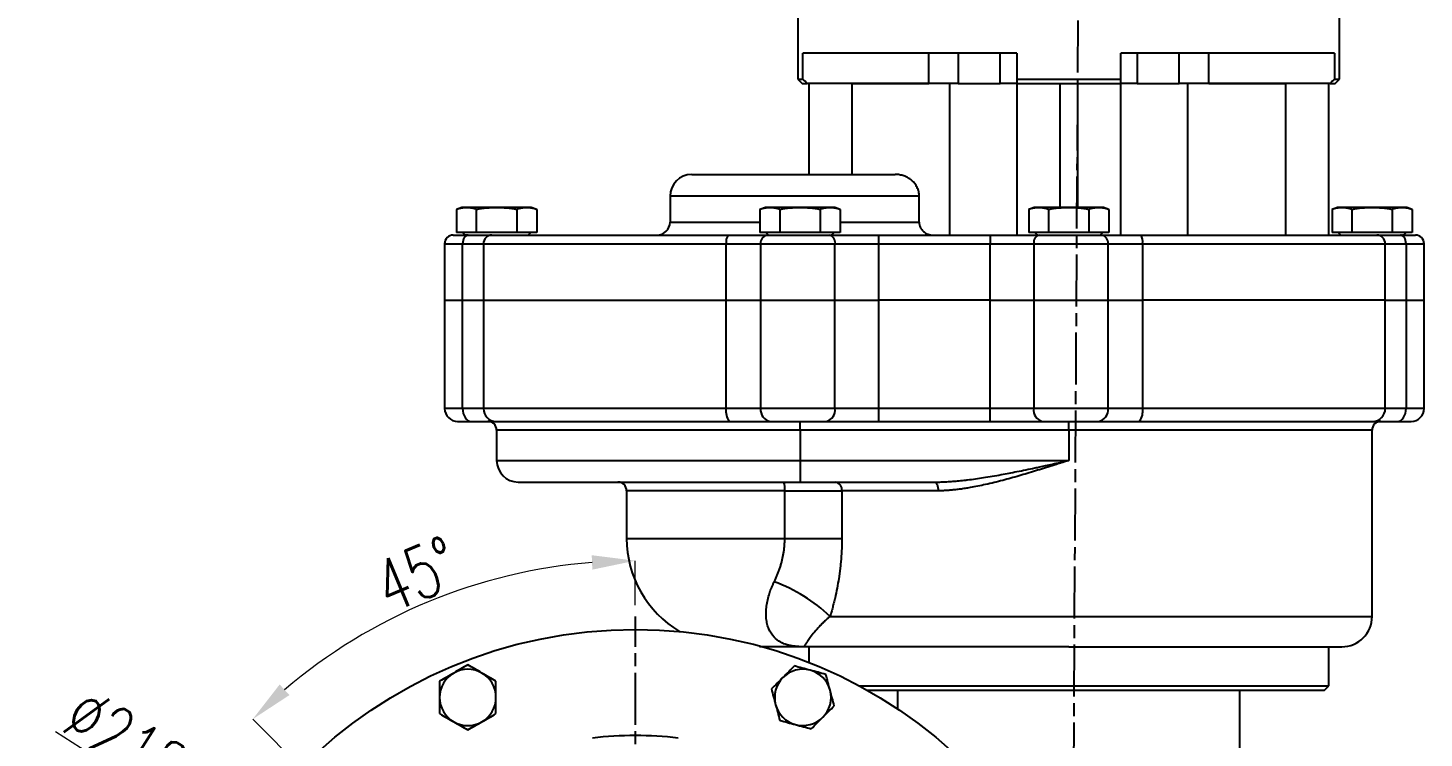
# Model space of a CAD drawing. Header units: millimetres. Extents: x 2448 to 4397, y 790 to 2168.
# Drawn here: x 3510.6 to 3832.8, y 1625.7 to 1789.6 of the extents above; entities that cross this region are included whole.
import ezdxf

# ---------------------------------------------------------------- set-up
doc = ezdxf.new("R2010")
doc.units = ezdxf.units.MM
doc.linetypes.add('AM_ISO08W050', pattern=[18, 12, -1.5, 3, -1.5])
doc.layers.add('AM_5', color=3, linetype='Continuous', lineweight=25)
doc.layers.add('AM_7', color=4, linetype='AM_ISO08W050', lineweight=25)
doc.styles.add('SLDTEXTSTYLE1', font='txt.shx', dxfattribs={"width": 0.7, "bigfont": 'gbcbig.shx'})
doc.dimstyles.new('SLDDIMSTYLE12$2', dxfattribs={"dimtxt": 12, "dimasz": 10, "dimexe": 0, "dimexo": 0.0625, "dimgap": 0.875, "dimtad": 1, "dimdec": 1, "dimlfac": 1.8, "dimrnd": 1e-09, "dimzin": 12, "dimdsep": 46, "dimtxsty": 'SLDTEXTSTYLE1', "dimcen": 0.09, "dimdle": 8.16, "dimclrd": 3, "dimclre": 3, "dimadec": 0, "dimazin": 3, "dimtfac": 1, "dimtdec": 1, "dimtofl": 0, "dimtmove": 0, "dimatfit": 3, "dimfxl": 0, "dimfrac": 2, "dimtolj": 1, "dimlwd": 5, "dimlwe": 5, "dimarcsym": 0})
doc.dimstyles.new('SLDDIMSTYLE12$3', dxfattribs={"dimtxt": 12, "dimasz": 10, "dimexe": 0, "dimexo": 0.0625, "dimgap": 0.875, "dimtad": 1, "dimdec": 1, "dimlfac": 1.8, "dimrnd": 1e-09, "dimzin": 12, "dimdsep": 46, "dimtxsty": 'SLDTEXTSTYLE1', "dimcen": 0.09, "dimdle": 8.16, "dimclrd": 3, "dimclre": 3, "dimadec": 0, "dimazin": 3, "dimtfac": 1, "dimtdec": 1, "dimtofl": 0, "dimtmove": 0, "dimatfit": 3, "dimfxl": 0, "dimfrac": 2, "dimtolj": 1, "dimlwd": 5, "dimlwe": 5, "dimarcsym": 0})

# ---------------------------------------------------------------- blocks, each defined once
blk = doc.blocks.new('*D62')
at = {"layer": 'AM_5', "color": 3, "linetype": 'Continuous', "lineweight": 5, "transparency": 16777216}
blk.add_line((3517.02, 1627.25), (3550.51, 1605.85), dxfattribs=at)
at = {"layer": 'AM_5', "color": 3, "lineweight": 5, "transparency": 16777216}
for p, q in [((3650.7, 1541.78), (3650.88, 1541.78)), ((3650.79, 1541.69), (3650.79, 1541.87))]:
    blk.add_line(p, q, dxfattribs=at)
at = {"layer": 'AM_5', "color": 3, "transparency": 16777216}
blk.add_solid([(3551.41, 1607.26), (3549.62, 1604.45), (3558.94, 1600.47)], dxfattribs=at)
at = {"layer": 'Defpoints', "color": 0, "transparency": 16777216}
for p in [(3558.94, 1600.47), (3742.64, 1483.09)]:
    blk.add_point(p, dxfattribs=at)
at = {"layer": 'AM_5', "color": 0, "transparency": 16777216, "insert": (3533.25, 1625.04), "char_height": 12, "attachment_point": 5, "rotation": 327.4226, "style": 'SLDTEXTSTYLE1'}
blk.add_mtext('\\A1;∅218', dxfattribs=at)
blk = doc.blocks.new('*D51')
at = {"layer": 'AM_5', "color": 3, "linetype": 'Continuous', "lineweight": 5, "transparency": 16777216}
blk.add_line((3650.79, 1656.41), (3650.79, 1666.64), dxfattribs=at)
at = {"layer": 'AM_5', "color": 3, "lineweight": 5, "transparency": 16777216}
blk.add_line((3592.41, 1600.16), (3562.5, 1630.07), dxfattribs=at)
at = {"layer": 'AM_5', "color": 3, "linetype": 'Continuous', "lineweight": 5, "transparency": 16777216}
blk.add_arc((3650.79, 1541.78), 124.86, 94.59, 130.41, dxfattribs=at)
at = {"layer": 'AM_5', "color": 3, "transparency": 16777216}
for points in [[(3640.73, 1667.9), (3640.87, 1664.57), (3650.79, 1666.64)], [(3570.98, 1635.62), (3568.72, 1638.07), (3562.5, 1630.07)]]:
    blk.add_solid(points, dxfattribs=at)
at = {"layer": 'Defpoints', "color": 0, "transparency": 16777216}
for p in [(3618.48, 1662.38), (3650.79, 1656.35), (3592.46, 1600.11), (3650.79, 1541.78), (3650.79, 1426.29)]:
    blk.add_point(p, dxfattribs=at)
at = {"layer": 'AM_5', "color": 0, "transparency": 16777216, "insert": (3600.38, 1663.48), "char_height": 12, "attachment_point": 5, "rotation": 22.5, "style": 'SLDTEXTSTYLE1'}
blk.add_mtext('\\A1;45°', dxfattribs=at)

msp = doc.modelspace()

# ---------------------------------------------------------------- linework, layer by layer
at = {"color": 7, "linetype": 'Continuous', "lineweight": 25}
for p, q in [((3688.291, 1797.777), (3688.291, 1777.777)), ((3813.291, 1777.777), (3813.291, 1797.777)), ((3738.791, 1783.777), (3689.454, 1783.777)), ((3689.454, 1777.777), (3689.454, 1783.777)), ((3718.48, 1776.777), (3718.48, 1783.777)), ((3725.283, 1783.777), (3725.283, 1776.777)), ((3735.002, 1776.777), (3735.002, 1783.777)), ((3738.791, 1783.777), (3738.791, 1777.777)), ((3812.129, 1783.777), (3762.791, 1783.777)), ((3762.791, 1777.777), (3762.791, 1783.777)), ((3766.581, 1783.777), (3766.581, 1776.777)), ((3776.3, 1776.777), (3776.3, 1783.777)), ((3783.102, 1776.777), (3783.102, 1783.777)), ((3812.129, 1783.777), (3812.129, 1777.777)), ((3688.291, 1777.777), (3689.291, 1776.777)), ((3688.291, 1777.777), (3689.454, 1777.777)), ((3689.291, 1776.777), (3690.473, 1776.777)), ((3718.48, 1776.777), (3690.473, 1776.777)), ((3690.791, 1776.777), (3690.791, 1755.777)), ((3700.791, 1755.777), (3700.791, 1776.777)), ((3700.791, 1776.777), (3718.48, 1776.777)), ((3725.283, 1776.777), (3718.48, 1776.777)), ((3723.296, 1776.777), (3723.296, 1741.777)), ((3725.283, 1776.777), (3735.002, 1776.777)), ((3738.791, 1776.777), (3735.002, 1776.777)), ((3738.791, 1777.777), (3762.791, 1777.777)), ((3738.791, 1776.777), (3762.791, 1776.777)), ((3738.791, 1776.777), (3738.791, 1741.777)), ((3748.791, 1748.177), (3748.791, 1776.777)), ((3752.791, 1776.777), (3752.791, 1748.177)), ((3766.581, 1776.777), (3762.791, 1776.777)), ((3762.791, 1741.777), (3762.791, 1776.777)), ((3766.581, 1776.777), (3776.3, 1776.777)), ((3783.102, 1776.777), (3776.3, 1776.777)), ((3778.287, 1741.777), (3778.287, 1776.777)), ((3811.109, 1776.777), (3783.102, 1776.777)), ((3783.102, 1776.777), (3800.791, 1776.777)), ((3800.791, 1776.777), (3800.791, 1741.777)), ((3810.791, 1741.777), (3810.791, 1776.777)), ((3811.109, 1776.777), (3812.291, 1776.777)), ((3812.129, 1777.777), (3813.291, 1777.777)), ((3812.291, 1776.777), (3813.291, 1777.777)), ((3658.791, 1750.777), (3658.791, 1744.777)), ((3716.287, 1750.777), (3658.791, 1750.777)), ((3716.287, 1744.777), (3716.287, 1750.777)), ((3610.791, 1748.177), (3609.554, 1747.726)), ((3609.554, 1747.726), (3609.554, 1742.377)), ((3611.863, 1748.177), (3610.791, 1748.177)), ((3618.791, 1748.177), (3611.863, 1748.177)), ((3614.173, 1742.377), (3614.173, 1747.726)), ((3625.72, 1748.177), (3618.791, 1748.177)), ((3623.41, 1747.726), (3623.41, 1742.377)), ((3626.791, 1748.177), (3625.72, 1748.177)), ((3628.029, 1747.726), (3626.791, 1748.177)), ((3628.029, 1747.726), (3628.029, 1742.377)), ((3680.791, 1748.177), (3679.554, 1747.726)), ((3679.554, 1747.726), (3679.554, 1742.377)), ((3681.863, 1748.177), (3680.791, 1748.177)), ((3688.791, 1748.177), (3681.863, 1748.177)), ((3684.173, 1742.377), (3684.173, 1747.726)), ((3695.72, 1748.177), (3688.791, 1748.177)), ((3693.41, 1747.726), (3693.41, 1742.377)), ((3696.791, 1748.177), (3695.72, 1748.177)), ((3698.029, 1747.726), (3696.791, 1748.177)), ((3698.029, 1747.726), (3698.029, 1742.377)), ((3742.791, 1748.177), (3741.554, 1747.726)), ((3741.554, 1747.726), (3741.554, 1742.377)), ((3743.863, 1748.177), (3742.791, 1748.177)), ((3750.791, 1748.177), (3743.863, 1748.177)), ((3746.173, 1742.377), (3746.173, 1747.726)), ((3757.72, 1748.177), (3750.791, 1748.177)), ((3755.41, 1747.726), (3755.41, 1742.377)), ((3758.791, 1748.177), (3757.72, 1748.177)), ((3760.029, 1747.726), (3758.791, 1748.177)), ((3760.029, 1747.726), (3760.029, 1742.377)), ((3812.791, 1748.177), (3811.554, 1747.726)), ((3811.554, 1747.726), (3811.554, 1742.377)), ((3813.863, 1748.177), (3812.791, 1748.177)), ((3820.791, 1748.177), (3813.863, 1748.177)), ((3816.173, 1742.377), (3816.173, 1747.726)), ((3827.72, 1748.177), (3820.791, 1748.177)), ((3825.41, 1747.726), (3825.41, 1742.377)), ((3828.791, 1748.177), (3827.72, 1748.177)), ((3830.029, 1747.726), (3828.791, 1748.177)), ((3830.029, 1747.726), (3830.029, 1742.377)), ((3658.791, 1744.777), (3679.554, 1744.777)), ((3698.029, 1744.777), (3716.287, 1744.777)), ((3606.791, 1739.777), (3606.791, 1726.777)), ((3606.791, 1739.777), (3610.947, 1739.777)), ((3614.173, 1742.377), (3609.554, 1742.377)), ((3610.947, 1739.777), (3615.75, 1739.777)), ((3610.947, 1726.777), (3610.947, 1739.777)), ((3610.956, 1742.377), (3611.556, 1741.777)), ((3611.894, 1741.777), (3611.556, 1741.777)), ((3623.41, 1742.377), (3614.173, 1742.377)), ((3615.75, 1739.777), (3671.764, 1739.777)), ((3615.75, 1739.777), (3615.75, 1726.777)), ((3628.029, 1742.377), (3623.41, 1742.377)), ((3626.026, 1741.777), (3626.626, 1742.377)), ((3671.764, 1739.777), (3679.71, 1739.777)), ((3671.764, 1726.777), (3671.764, 1739.777)), ((3684.173, 1742.377), (3679.554, 1742.377)), ((3679.71, 1739.777), (3696.853, 1739.777)), ((3679.71, 1739.777), (3679.71, 1726.777)), ((3680.956, 1742.377), (3681.556, 1741.777)), ((3693.41, 1742.377), (3684.173, 1742.377)), ((3698.029, 1742.377), (3693.41, 1742.377)), ((3696.026, 1741.777), (3695.946, 1741.777)), ((3696.026, 1741.777), (3696.626, 1742.377)), ((3696.853, 1726.777), (3696.853, 1739.777)), ((3696.853, 1739.777), (3706.93, 1739.777)), ((3706.93, 1741.777), (3706.93, 1739.777)), ((3706.93, 1741.777), (3732.653, 1741.777)), ((3706.93, 1739.777), (3706.93, 1726.777)), ((3706.93, 1739.777), (3732.653, 1739.777)), ((3732.653, 1741.777), (3732.653, 1739.777)), ((3732.653, 1739.777), (3742.73, 1739.777)), ((3732.653, 1726.777), (3732.653, 1739.777)), ((3746.173, 1742.377), (3741.554, 1742.377)), ((3742.73, 1739.777), (3759.872, 1739.777)), ((3742.73, 1739.777), (3742.73, 1726.777)), ((3742.956, 1742.377), (3743.556, 1741.777)), ((3743.702, 1741.777), (3743.556, 1741.777)), ((3755.41, 1742.377), (3746.173, 1742.377)), ((3760.029, 1742.377), (3755.41, 1742.377)), ((3758.026, 1741.777), (3758.626, 1742.377)), ((3759.872, 1726.777), (3759.872, 1739.777)), ((3759.872, 1739.777), (3767.818, 1739.777)), ((3767.818, 1739.777), (3767.818, 1726.777)), ((3767.818, 1739.777), (3823.833, 1739.777)), ((3816.173, 1742.377), (3811.554, 1742.377)), ((3812.956, 1742.377), (3813.556, 1741.777)), ((3825.41, 1742.377), (3816.173, 1742.377)), ((3823.833, 1726.777), (3823.833, 1739.777)), ((3823.833, 1739.777), (3828.636, 1739.777)), ((3830.029, 1742.377), (3825.41, 1742.377)), ((3828.026, 1741.777), (3827.786, 1741.777)), ((3828.026, 1741.777), (3828.626, 1742.377)), ((3828.636, 1739.777), (3828.636, 1726.777)), ((3828.636, 1739.777), (3832.791, 1739.777)), ((3832.791, 1726.777), (3832.791, 1739.777)), ((3606.791, 1726.777), (3606.791, 1701.777)), ((3606.791, 1726.777), (3610.947, 1726.777)), ((3610.947, 1701.777), (3610.947, 1726.777)), ((3610.947, 1726.777), (3615.75, 1726.777)), ((3615.75, 1726.777), (3615.75, 1701.777)), ((3615.75, 1726.777), (3671.764, 1726.777)), ((3671.764, 1701.777), (3671.764, 1726.777)), ((3671.764, 1726.777), (3679.71, 1726.777)), ((3679.71, 1726.777), (3679.71, 1701.777)), ((3679.71, 1726.777), (3696.853, 1726.777)), ((3696.853, 1701.777), (3696.853, 1726.777)), ((3696.853, 1726.777), (3706.93, 1726.777)), ((3706.93, 1726.777), (3706.93, 1701.777)), ((3732.653, 1726.777), (3706.93, 1726.777)), ((3732.653, 1701.777), (3732.653, 1726.777)), ((3732.653, 1726.777), (3742.73, 1726.777)), ((3742.73, 1726.777), (3742.73, 1701.777)), ((3742.73, 1726.777), (3759.872, 1726.777)), ((3759.872, 1701.777), (3759.872, 1726.777)), ((3759.872, 1726.777), (3767.818, 1726.777)), ((3767.818, 1726.777), (3767.818, 1701.777)), ((3823.833, 1726.777), (3767.818, 1726.777)), ((3823.833, 1701.777), (3823.833, 1726.777)), ((3823.833, 1726.777), (3828.636, 1726.777)), ((3828.636, 1726.777), (3828.636, 1701.777)), ((3828.636, 1726.777), (3832.791, 1726.777)), ((3832.791, 1701.777), (3832.791, 1726.777)), ((3610.947, 1701.777), (3606.791, 1701.777)), ((3615.75, 1701.777), (3610.947, 1701.777)), ((3671.764, 1701.777), (3615.75, 1701.777)), ((3679.71, 1701.777), (3671.764, 1701.777)), ((3696.853, 1701.777), (3679.71, 1701.777)), ((3706.93, 1701.777), (3696.853, 1701.777)), ((3706.93, 1701.777), (3706.93, 1698.777)), ((3732.653, 1701.777), (3706.93, 1701.777)), ((3732.653, 1698.777), (3732.653, 1701.777)), ((3742.73, 1701.777), (3732.653, 1701.777)), ((3759.872, 1701.777), (3742.73, 1701.777)), ((3767.818, 1701.777), (3759.872, 1701.777)), ((3823.833, 1701.777), (3767.818, 1701.777)), ((3828.636, 1701.777), (3823.833, 1701.777)), ((3832.791, 1701.777), (3828.636, 1701.777)), ((3618.671, 1698.777), (3672.446, 1698.777)), ((3688.791, 1696.777), (3688.791, 1698.777)), ((3706.93, 1698.777), (3732.653, 1698.777)), ((3750.791, 1696.777), (3750.791, 1698.777)), ((3767.137, 1698.777), (3820.911, 1698.777)), ((3618.791, 1696.777), (3618.791, 1689.777)), ((3688.791, 1696.777), (3618.791, 1696.777)), ((3750.791, 1696.777), (3688.791, 1696.777)), ((3688.791, 1696.777), (3688.791, 1689.777)), ((3750.791, 1696.777), (3750.791, 1689.777)), ((3820.791, 1696.777), (3750.791, 1696.777)), ((3820.791, 1653.777), (3820.791, 1696.777)), ((3618.791, 1689.777), (3688.791, 1689.777)), ((3688.791, 1689.777), (3750.791, 1689.777)), ((3688.791, 1689.777), (3688.791, 1684.777)), ((3648.791, 1682.777), (3648.791, 1671.777)), ((3685.264, 1682.777), (3648.791, 1682.777)), ((3685.264, 1682.777), (3698.454, 1682.777)), ((3685.264, 1671.777), (3685.264, 1682.777)), ((3688.791, 1684.777), (3719.824, 1684.777)), ((3698.454, 1682.777), (3698.454, 1671.777)), ((3720.684, 1682.777), (3698.454, 1682.777)), ((3648.791, 1671.777), (3685.264, 1671.777)), ((3685.264, 1671.777), (3698.454, 1671.777)), ((3695.715, 1653.777), (3820.791, 1653.777)), ((3690.791, 1646.777), (3690.791, 1643.172)), ((3810.791, 1637.777), (3810.791, 1646.777)), ((3702.415, 1637.777), (3810.791, 1637.777)), ((3704.233, 1636.777), (3809.791, 1636.777)), ((3711.291, 1636.777), (3711.291, 1632.445)), ((3790.291, 1446.777), (3790.291, 1636.777)), ((3809.791, 1636.777), (3810.791, 1637.777))]:
    msp.add_line(p, q, dxfattribs=at)
at = {"color": 7, "linetype": 'Continuous', "lineweight": 25, "flags": 128}
for points in [[(3612.254, 1741.777), (3611.999, 1741.738), (3611.754, 1741.624), (3611.528, 1741.44), (3611.33, 1741.191), (3611.167, 1740.888), (3611.046, 1740.542), (3610.972, 1740.167), (3610.947, 1739.777)], [(3828.636, 1739.777), (3828.611, 1740.167), (3828.536, 1740.542), (3828.415, 1740.888), (3828.253, 1741.191), (3828.055, 1741.44), (3827.829, 1741.624), (3827.583, 1741.738), (3827.328, 1741.777)], [(3610.947, 1701.777), (3610.985, 1701.191), (3611.096, 1700.629), (3611.277, 1700.11), (3611.521, 1699.655), (3611.819, 1699.282), (3612.158, 1699.005), (3612.525, 1698.834), (3612.908, 1698.777)], [(3826.675, 1698.777), (3827.057, 1698.834), (3827.425, 1699.005), (3827.764, 1699.282), (3828.061, 1699.655), (3828.305, 1700.11), (3828.487, 1700.629), (3828.598, 1701.191), (3828.636, 1701.777)], [(3719.824, 1684.777), (3719.991, 1684.738), (3720.153, 1684.624), (3720.302, 1684.44), (3720.432, 1684.191), (3720.539, 1683.888), (3720.618, 1683.542), (3720.667, 1683.167), (3720.684, 1682.777)]]:
    msp.add_lwpolyline(points, dxfattribs=at)
at = {"color": 7, "linetype": 'Continuous', "lineweight": 25}
msp.add_circle((3650.791, 1541.777), 109, dxfattribs=at)
for centre, radius, start, end in [((3663.791, 1750.777), 5, 90, 180), ((3655.791, 1744.777), 3, 270, 0), ((3608.791, 1739.777), 2, 90, 180), ((3617.724, 1739.802), 1.974, 90.76791, 180.74785), ((3674.307, 1740.251), 2.587, 143.85476, 190.56369), ((3681.506, 1739.99), 1.809, 98.98174, 186.78498), ((3695.101, 1740.051), 1.773, 351.10007, 76.68564), ((3744.482, 1740.051), 1.773, 103.31436, 188.89993), ((3758.077, 1739.99), 1.809, 353.21502, 81.01826), ((3765.275, 1740.251), 2.587, 349.43631, 36.14524), ((3821.859, 1739.802), 1.974, 359.25215, 89.23209), ((3830.791, 1739.777), 2, 0, 90), ((3609.791, 1701.777), 3, 180, 270), ((3618.711, 1701.738), 2.962, 179.25215, 269.23209), ((3675.579, 1701.065), 3.88, 169.43631, 216.14524), ((3682.404, 1701.456), 2.713, 173.21502, 261.01826), ((3694.225, 1701.365), 2.66, 283.31436, 8.89993), ((3745.358, 1701.365), 2.66, 171.10007, 256.68564), ((3757.179, 1701.456), 2.713, 278.98174, 6.78498), ((3764.004, 1701.065), 3.88, 323.85476, 10.56369), ((3820.872, 1701.738), 2.962, 270.76791, 0.74785), ((3829.791, 1701.777), 3, 270, 0), ((3616.791, 1696.777), 2, 0, 90), ((3822.791, 1696.777), 2, 90, 180), ((3623.791, 1689.777), 5, 180, 270), ((3646.791, 1682.777), 2, 0, 90), ((3679.462, 1683.273), 5.824, 355.11352, 14.96419), ((3696.664, 1682.997), 1.804, 352.97857, 80.59017), ((3673.791, 1671.777), 25, 180, 239.22232), ((3670.251, 1627.172), 36.827, 46.25419, 69.99184), ((3813.791, 1653.777), 7, 270, 0), ((3612.14, 1635.088), 6.5, 120, 180), ((3612.14, 1635.088), 6.5, 60, 120), ((3612.14, 1635.088), 6.5, 0, 60), ((3689.442, 1635.088), 6.5, 75, 135), ((3689.442, 1635.088), 6.5, 15, 75), ((3689.442, 1635.088), 6.5, 135, 195), ((3689.442, 1635.088), 6.5, 315, 15), ((3612.14, 1635.088), 6.5, 180, 240), ((3612.14, 1635.088), 6.5, 300, 0), ((3689.442, 1635.088), 6.5, 195, 255), ((3689.442, 1635.088), 6.5, 255, 315), ((3612.14, 1635.088), 6.5, 240, 300), ((3650.791, 1541.777), 84.5, 83.30613, 96.69387)]:
    msp.add_arc(centre, radius, start, end, dxfattribs=at)
for points in [[(3690.473, 1776.777), (3690.134, 1777.11), (3689.794, 1777.443), (3689.454, 1777.777)], [(3738.791, 1777.777), (3738.791, 1777.443), (3738.791, 1777.11), (3738.791, 1776.777)], [(3762.791, 1776.777), (3762.791, 1777.11), (3762.791, 1777.443), (3762.791, 1777.777)], [(3812.129, 1777.777), (3811.789, 1777.443), (3811.449, 1777.11), (3811.109, 1776.777)], [(3609.791, 1698.777), (3609.791, 1698.777), (3610.929, 1698.777), (3612.908, 1698.777)], [(3612.908, 1698.777), (3615.789, 1698.777), (3617.807, 1698.777), (3618.671, 1698.777)], [(3672.446, 1698.777), (3676.153, 1698.777), (3679.492, 1698.777), (3681.981, 1698.777)], [(3681.981, 1698.777), (3683.69, 1698.777), (3686.176, 1698.777), (3688.791, 1698.777)], [(3688.791, 1698.777), (3691.026, 1698.777), (3693.182, 1698.777), (3694.837, 1698.777)], [(3694.837, 1698.777), (3698.149, 1698.777), (3702.46, 1698.777), (3706.93, 1698.777)], [(3732.653, 1698.777), (3737.123, 1698.777), (3741.434, 1698.777), (3744.745, 1698.777)], [(3744.745, 1698.777), (3746.401, 1698.777), (3748.556, 1698.777), (3750.791, 1698.777)], [(3750.791, 1698.777), (3753.406, 1698.777), (3755.893, 1698.777), (3757.602, 1698.777)], [(3757.602, 1698.777), (3760.091, 1698.777), (3763.429, 1698.777), (3767.137, 1698.777)], [(3820.911, 1698.777), (3821.776, 1698.777), (3823.794, 1698.777), (3826.675, 1698.777)], [(3826.675, 1698.777), (3828.654, 1698.777), (3829.791, 1698.777), (3829.791, 1698.777)], [(3689.598, 1646.777), (3689.463, 1646.777), (3689.195, 1646.777), (3688.926, 1646.777), (3688.791, 1646.777)], [(3608.89, 1640.718), (3607.797, 1640.086), (3606.715, 1639.462), (3605.64, 1638.841)], [(3612.14, 1642.594), (3611.066, 1641.974), (3609.984, 1641.349), (3608.89, 1640.718)], [(3615.39, 1640.718), (3614.297, 1641.349), (3613.215, 1641.974), (3612.14, 1642.594)], [(3618.64, 1638.841), (3617.566, 1639.462), (3616.484, 1640.086), (3615.39, 1640.718)], [(3687.5, 1642.338), (3686.622, 1641.461), (3685.739, 1640.578), (3684.846, 1639.685)], [(3691.125, 1641.367), (3689.905, 1641.694), (3688.698, 1642.017), (3687.5, 1642.338)], [(3694.75, 1640.396), (3693.551, 1640.717), (3692.345, 1641.04), (3691.125, 1641.367)], [(3695.721, 1636.771), (3695.394, 1637.991), (3695.071, 1639.197), (3694.75, 1640.396)], [(3605.64, 1638.841), (3605.64, 1637.6), (3605.64, 1636.351), (3605.64, 1635.088)], [(3618.64, 1635.088), (3618.64, 1636.351), (3618.64, 1637.6), (3618.64, 1638.841)], [(3684.846, 1639.685), (3683.953, 1638.792), (3683.07, 1637.908), (3682.193, 1637.031)], [(3682.193, 1637.031), (3682.514, 1635.833), (3682.837, 1634.626), (3683.164, 1633.406)], [(3696.692, 1633.146), (3696.371, 1634.344), (3696.048, 1635.551), (3695.721, 1636.771)], [(3605.64, 1635.088), (3605.64, 1633.826), (3605.64, 1632.577), (3605.64, 1631.336)], [(3618.64, 1631.336), (3618.64, 1632.577), (3618.64, 1633.826), (3618.64, 1635.088)], [(3683.164, 1633.406), (3683.491, 1632.186), (3683.814, 1630.98), (3684.135, 1629.781)], [(3605.64, 1631.336), (3606.715, 1630.715), (3607.797, 1630.091), (3608.89, 1629.459)], [(3615.39, 1629.459), (3616.484, 1630.091), (3617.566, 1630.715), (3618.64, 1631.336)], [(3691.385, 1627.839), (3692.262, 1628.716), (3693.146, 1629.599), (3694.039, 1630.492)], [(3694.039, 1630.492), (3694.932, 1631.385), (3695.815, 1632.269), (3696.692, 1633.146)], [(3608.89, 1629.459), (3609.984, 1628.828), (3611.066, 1628.203), (3612.14, 1627.583)], [(3612.14, 1627.583), (3613.215, 1628.203), (3614.297, 1628.828), (3615.39, 1629.459)], [(3684.135, 1629.781), (3685.334, 1629.46), (3686.54, 1629.137), (3687.76, 1628.81)], [(3687.76, 1628.81), (3688.98, 1628.483), (3690.186, 1628.16), (3691.385, 1627.839)]]:
    msp.add_open_spline(points, degree=3, dxfattribs=at)
for points, knots in [([(3663.791, 1755.777), (3663.792, 1755.777), (3663.794, 1755.777), (3663.81, 1755.777), (3663.836, 1755.777), (3663.872, 1755.777), (3663.918, 1755.777), (3663.975, 1755.777), (3664.042, 1755.777), (3664.119, 1755.777), (3664.317, 1755.777), (3664.727, 1755.777), (3665.521, 1755.777), (3666.555, 1755.777), (3667.84, 1755.777), (3669.352, 1755.777), (3671.082, 1755.777), (3673, 1755.777), (3675.072, 1755.777), (3677.271, 1755.777), (3679.543, 1755.777), (3681.872, 1755.777), (3683.745, 1755.777), (3685.144, 1755.777), (3686.052, 1755.777), (3686.962, 1755.777), (3687.876, 1755.777), (3688.486, 1755.777), (3688.791, 1755.777)], [0, 0, 0, 0, 0.0129698, 0.0259215, 0.0388604, 0.0517919, 0.0647214, 0.0776543, 0.0905959, 0.1035516, 0.1165267, 0.1782609, 0.2400085, 0.3043159, 0.3686369, 0.4343127, 0.5000022, 0.5656781, 0.6313676, 0.6956751, 0.759996, 0.8217302, 0.8834778, 0.9068114, 0.9300991, 0.9533722, 0.9766621, 1, 1, 1, 1]), ([(3688.791, 1755.777), (3688.946, 1755.777), (3689.254, 1755.777), (3689.717, 1755.777), (3690.179, 1755.777), (3690.64, 1755.777), (3691.101, 1755.777), (3691.562, 1755.777), (3692.419, 1755.777), (3693.666, 1755.777), (3695.297, 1755.777), (3696.909, 1755.777), (3699.031, 1755.777), (3701.579, 1755.777), (3703.928, 1755.777), (3705.656, 1755.777), (3706.861, 1755.777), (3707.979, 1755.777), (3708.828, 1755.777), (3709.459, 1755.777), (3709.904, 1755.777), (3710.328, 1755.777), (3710.591, 1755.777), (3710.723, 1755.777)], [0, 0, 0, 0, 0.0173129, 0.0346117, 0.0519025, 0.0691911, 0.0864835, 0.1037857, 0.1211034, 0.183289, 0.2454947, 0.3088339, 0.3721928, 0.5000018, 0.6278107, 0.6911499, 0.7545088, 0.8166944, 0.8789001, 0.9091872, 0.9394451, 0.9697054, 1, 1, 1, 1]), ([(3716.287, 1750.777), (3716.287, 1751.126), (3716.247, 1751.469), (3716.093, 1752.142), (3715.976, 1752.475), (3715.676, 1753.098), (3715.494, 1753.392), (3715.065, 1753.943), (3714.825, 1754.192), (3714.3, 1754.641), (3714.011, 1754.842), (3713.408, 1755.182), (3713.094, 1755.324), (3712.438, 1755.551), (3712.099, 1755.637), (3711.417, 1755.749), (3711.072, 1755.777), (3710.723, 1755.777)], [0, 0, 0, 0, 0.125, 0.125, 0.25, 0.25, 0.375, 0.375, 0.5, 0.5, 0.625, 0.625, 0.75, 0.75, 0.875, 0.875, 1, 1, 1, 1]), ([(3609.554, 1747.726), (3609.936, 1747.865), (3610.319, 1747.979), (3611.088, 1748.135), (3611.475, 1748.177), (3611.863, 1748.177)], [0, 0, 0, 0, 0.5, 0.5, 1, 1, 1, 1]), ([(3611.863, 1748.177), (3612.252, 1748.177), (3612.638, 1748.135), (3613.408, 1747.979), (3613.791, 1747.865), (3614.173, 1747.726)], [0, 0, 0, 0, 0.5, 0.5, 1, 1, 1, 1]), ([(3614.173, 1747.726), (3614.936, 1747.865), (3615.702, 1747.979), (3617.241, 1748.135), (3618.014, 1748.177), (3618.791, 1748.177)], [0, 0, 0, 0, 0.5, 0.5, 1, 1, 1, 1]), ([(3618.791, 1748.177), (3619.569, 1748.177), (3620.342, 1748.135), (3621.881, 1747.979), (3622.647, 1747.865), (3623.41, 1747.726)], [0, 0, 0, 0, 0.5, 0.5, 1, 1, 1, 1]), ([(3623.41, 1747.726), (3623.792, 1747.865), (3624.175, 1747.979), (3624.945, 1748.135), (3625.331, 1748.177), (3625.72, 1748.177)], [0, 0, 0, 0, 0.5, 0.5, 1, 1, 1, 1]), ([(3625.72, 1748.177), (3626.108, 1748.177), (3626.495, 1748.135), (3627.264, 1747.979), (3627.647, 1747.865), (3628.029, 1747.726)], [0, 0, 0, 0, 0.5, 0.5, 1, 1, 1, 1]), ([(3679.554, 1747.726), (3679.936, 1747.865), (3680.319, 1747.979), (3681.088, 1748.135), (3681.475, 1748.177), (3681.863, 1748.177)], [0, 0, 0, 0, 0.5, 0.5, 1, 1, 1, 1]), ([(3681.863, 1748.177), (3682.252, 1748.177), (3682.638, 1748.135), (3683.408, 1747.979), (3683.791, 1747.865), (3684.173, 1747.726)], [0, 0, 0, 0, 0.5, 0.5, 1, 1, 1, 1]), ([(3684.173, 1747.726), (3684.936, 1747.865), (3685.702, 1747.979), (3687.241, 1748.135), (3688.014, 1748.177), (3688.791, 1748.177)], [0, 0, 0, 0, 0.5, 0.5, 1, 1, 1, 1]), ([(3688.791, 1748.177), (3689.569, 1748.177), (3690.342, 1748.135), (3691.881, 1747.979), (3692.647, 1747.865), (3693.41, 1747.726)], [0, 0, 0, 0, 0.5, 0.5, 1, 1, 1, 1]), ([(3693.41, 1747.726), (3693.792, 1747.865), (3694.175, 1747.979), (3694.945, 1748.135), (3695.331, 1748.177), (3695.72, 1748.177)], [0, 0, 0, 0, 0.5, 0.5, 1, 1, 1, 1]), ([(3695.72, 1748.177), (3696.108, 1748.177), (3696.495, 1748.135), (3697.264, 1747.979), (3697.647, 1747.865), (3698.029, 1747.726)], [0, 0, 0, 0, 0.5, 0.5, 1, 1, 1, 1]), ([(3741.554, 1747.726), (3741.936, 1747.865), (3742.319, 1747.979), (3743.088, 1748.135), (3743.475, 1748.177), (3743.863, 1748.177)], [0, 0, 0, 0, 0.5, 0.5, 1, 1, 1, 1]), ([(3743.863, 1748.177), (3744.252, 1748.177), (3744.638, 1748.135), (3745.408, 1747.979), (3745.791, 1747.865), (3746.173, 1747.726)], [0, 0, 0, 0, 0.5, 0.5, 1, 1, 1, 1]), ([(3746.173, 1747.726), (3746.936, 1747.865), (3747.702, 1747.979), (3749.241, 1748.135), (3750.014, 1748.177), (3750.791, 1748.177)], [0, 0, 0, 0, 0.5, 0.5, 1, 1, 1, 1]), ([(3750.791, 1748.177), (3751.569, 1748.177), (3752.342, 1748.135), (3753.881, 1747.979), (3754.647, 1747.865), (3755.41, 1747.726)], [0, 0, 0, 0, 0.5, 0.5, 1, 1, 1, 1]), ([(3755.41, 1747.726), (3755.792, 1747.865), (3756.175, 1747.979), (3756.945, 1748.135), (3757.331, 1748.177), (3757.72, 1748.177)], [0, 0, 0, 0, 0.5, 0.5, 1, 1, 1, 1]), ([(3757.72, 1748.177), (3758.108, 1748.177), (3758.495, 1748.135), (3759.264, 1747.979), (3759.647, 1747.865), (3760.029, 1747.726)], [0, 0, 0, 0, 0.5, 0.5, 1, 1, 1, 1]), ([(3811.554, 1747.726), (3811.936, 1747.865), (3812.319, 1747.979), (3813.088, 1748.135), (3813.475, 1748.177), (3813.863, 1748.177)], [0, 0, 0, 0, 0.5, 0.5, 1, 1, 1, 1]), ([(3813.863, 1748.177), (3814.252, 1748.177), (3814.638, 1748.135), (3815.408, 1747.979), (3815.791, 1747.865), (3816.173, 1747.726)], [0, 0, 0, 0, 0.5, 0.5, 1, 1, 1, 1]), ([(3816.173, 1747.726), (3816.936, 1747.865), (3817.702, 1747.979), (3819.241, 1748.135), (3820.014, 1748.177), (3820.791, 1748.177)], [0, 0, 0, 0, 0.5, 0.5, 1, 1, 1, 1]), ([(3820.791, 1748.177), (3821.569, 1748.177), (3822.342, 1748.135), (3823.881, 1747.979), (3824.647, 1747.865), (3825.41, 1747.726)], [0, 0, 0, 0, 0.5, 0.5, 1, 1, 1, 1]), ([(3825.41, 1747.726), (3825.792, 1747.865), (3826.175, 1747.979), (3826.945, 1748.135), (3827.331, 1748.177), (3827.72, 1748.177)], [0, 0, 0, 0, 0.5, 0.5, 1, 1, 1, 1]), ([(3827.72, 1748.177), (3828.108, 1748.177), (3828.495, 1748.135), (3829.264, 1747.979), (3829.647, 1747.865), (3830.029, 1747.726)], [0, 0, 0, 0, 0.5, 0.5, 1, 1, 1, 1]), ([(3716.287, 1744.777), (3716.287, 1744.57), (3716.31, 1744.368), (3716.399, 1743.971), (3716.467, 1743.774), (3716.64, 1743.405), (3716.746, 1743.231), (3716.993, 1742.903), (3717.133, 1742.753), (3717.437, 1742.482), (3717.604, 1742.36), (3717.955, 1742.151), (3718.139, 1742.063), (3718.521, 1741.921), (3718.721, 1741.867), (3719.123, 1741.795), (3719.326, 1741.777), (3719.532, 1741.777)], [0, 0, 0, 0, 0.125, 0.125, 0.25, 0.25, 0.375, 0.375, 0.5, 0.5, 0.625, 0.625, 0.75, 0.75, 0.875, 0.875, 1, 1, 1, 1]), ([(3608.791, 1741.777), (3608.792, 1741.777), (3608.794, 1741.777), (3608.808, 1741.777), (3608.831, 1741.777), (3608.863, 1741.777), (3608.904, 1741.777), (3608.955, 1741.777), (3609.065, 1741.777), (3609.282, 1741.777), (3609.68, 1741.777), (3610.185, 1741.777), (3610.689, 1741.777), (3611.135, 1741.777), (3611.487, 1741.777), (3611.858, 1741.777), (3612.122, 1741.777), (3612.254, 1741.777)], [0, 0, 0, 0, 0.0353739, 0.0706714, 0.1059249, 0.1411669, 0.1764302, 0.2117471, 0.2471501, 0.3735494, 0.5000096, 0.6264089, 0.7528692, 0.8147278, 0.8764195, 0.9381187, 1, 1, 1, 1]), ([(3612.254, 1741.777), (3612.35, 1741.777), (3612.54, 1741.777), (3612.819, 1741.777), (3613.092, 1741.777), (3613.359, 1741.777), (3613.62, 1741.777), (3613.874, 1741.777), (3614.333, 1741.777), (3614.964, 1741.777), (3615.705, 1741.777), (3616.356, 1741.777), (3616.817, 1741.777), (3617.137, 1741.777), (3617.349, 1741.777), (3617.539, 1741.777), (3617.645, 1741.777), (3617.697, 1741.777)], [0, 0, 0, 0, 0.0355348, 0.0710273, 0.1064952, 0.1419563, 0.1774283, 0.212929, 0.248476, 0.3742156, 0.5000052, 0.6257448, 0.7515345, 0.8136891, 0.8757548, 0.9378267, 1, 1, 1, 1]), ([(3617.697, 1741.777), (3617.766, 1741.777), (3617.903, 1741.777), (3618.122, 1741.777), (3618.351, 1741.777), (3618.59, 1741.777), (3618.84, 1741.777), (3619.1, 1741.777), (3619.37, 1741.777), (3619.651, 1741.777), (3619.943, 1741.777), (3620.244, 1741.777), (3621.041, 1741.777), (3622.462, 1741.777), (3624.753, 1741.777), (3627.371, 1741.777), (3630.324, 1741.777), (3633.58, 1741.777), (3637.129, 1741.777), (3640.939, 1741.777), (3644.979, 1741.777), (3649.225, 1741.777), (3653.625, 1741.777), (3658.166, 1741.777), (3661.774, 1741.777), (3664.377, 1741.777), (3665.924, 1741.777), (3667.481, 1741.777), (3669.05, 1741.777), (3670.628, 1741.777), (3671.688, 1741.777), (3672.219, 1741.777)], [0, 0, 0, 0, 0.0109905, 0.0219738, 0.0329514, 0.0439251, 0.0548963, 0.0658669, 0.0768384, 0.0878125, 0.0987907, 0.1097749, 0.1207665, 0.1829209, 0.2450819, 0.3084864, 0.3718973, 0.435946, 0.5000009, 0.5640495, 0.6281044, 0.6915089, 0.7549199, 0.8170743, 0.8792353, 0.8993787, 0.9195022, 0.939616, 0.9597302, 0.9798548, 1, 1, 1, 1]), ([(3672.219, 1741.777), (3672.342, 1741.777), (3672.588, 1741.777), (3672.955, 1741.777), (3673.319, 1741.777), (3673.681, 1741.777), (3674.04, 1741.777), (3674.396, 1741.777), (3675.049, 1741.777), (3675.983, 1741.777), (3677.162, 1741.777), (3678.286, 1741.777), (3679.169, 1741.777), (3679.838, 1741.777), (3680.32, 1741.777), (3680.784, 1741.777), (3681.077, 1741.777), (3681.224, 1741.777)], [0, 0, 0, 0, 0.0355348, 0.0710273, 0.1064952, 0.1419563, 0.1774283, 0.212929, 0.248476, 0.3742156, 0.5000052, 0.6257448, 0.7515345, 0.8136891, 0.8757548, 0.9378267, 1, 1, 1, 1]), ([(3681.224, 1741.777), (3681.291, 1741.777), (3681.424, 1741.777), (3681.633, 1741.777), (3681.847, 1741.777), (3682.068, 1741.777), (3682.295, 1741.777), (3682.529, 1741.777), (3682.974, 1741.777), (3683.659, 1741.777), (3684.622, 1741.777), (3685.633, 1741.777), (3686.504, 1741.777), (3687.207, 1741.777), (3687.732, 1741.777), (3688.261, 1741.777), (3688.614, 1741.777), (3688.791, 1741.777)], [0, 0, 0, 0, 0.035381, 0.0706832, 0.1059391, 0.1411812, 0.176442, 0.2117541, 0.2471499, 0.3735492, 0.5000095, 0.6264089, 0.7528692, 0.8147278, 0.8764195, 0.9381187, 1, 1, 1, 1]), ([(3688.791, 1741.777), (3688.893, 1741.777), (3689.096, 1741.777), (3689.4, 1741.777), (3689.703, 1741.777), (3690.005, 1741.777), (3690.307, 1741.777), (3690.812, 1741.777), (3691.515, 1741.777), (3692.397, 1741.777), (3693.248, 1741.777), (3693.967, 1741.777), (3694.563, 1741.777), (3695.051, 1741.777), (3695.357, 1741.777), (3695.509, 1741.777)], [0, 0, 0, 0, 0.0413722, 0.0826717, 0.1239368, 0.1652058, 0.2065173, 0.2479093, 0.3739257, 0.5000142, 0.6260306, 0.752119, 0.8347813, 0.9173059, 1, 1, 1, 1]), ([(3695.509, 1741.777), (3695.606, 1741.777), (3695.799, 1741.777), (3696.095, 1741.777), (3696.397, 1741.777), (3696.704, 1741.777), (3697.016, 1741.777), (3697.334, 1741.777), (3697.657, 1741.777), (3698.319, 1741.777), (3699.354, 1741.777), (3700.8, 1741.777), (3702.299, 1741.777), (3703.578, 1741.777), (3704.608, 1741.777), (3705.379, 1741.777), (3706.153, 1741.777), (3706.671, 1741.777), (3706.93, 1741.777)], [0, 0, 0, 0, 0.0310406, 0.0620339, 0.0929962, 0.1239437, 0.1548924, 0.1858587, 0.2168587, 0.2479084, 0.373937, 0.500008, 0.6260366, 0.7521075, 0.8141375, 0.8760432, 0.9379542, 1, 1, 1, 1]), ([(3732.653, 1741.777), (3732.783, 1741.777), (3733.041, 1741.777), (3733.429, 1741.777), (3733.816, 1741.777), (3734.203, 1741.777), (3734.588, 1741.777), (3734.973, 1741.777), (3735.357, 1741.777), (3736.131, 1741.777), (3737.283, 1741.777), (3738.782, 1741.777), (3740.229, 1741.777), (3741.376, 1741.777), (3742.251, 1741.777), (3742.881, 1741.777), (3743.492, 1741.777), (3743.879, 1741.777), (3744.073, 1741.777)], [0, 0, 0, 0, 0.0310406, 0.0620339, 0.0929962, 0.1239437, 0.1548924, 0.1858587, 0.2168587, 0.2479084, 0.373937, 0.500008, 0.6260366, 0.7521075, 0.8141375, 0.8760432, 0.9379542, 1, 1, 1, 1]), ([(3744.073, 1741.777), (3744.149, 1741.777), (3744.301, 1741.777), (3744.536, 1741.777), (3744.776, 1741.777), (3745.021, 1741.777), (3745.273, 1741.777), (3745.704, 1741.777), (3746.335, 1741.777), (3747.186, 1741.777), (3748.068, 1741.777), (3748.869, 1741.777), (3749.576, 1741.777), (3750.183, 1741.777), (3750.588, 1741.777), (3750.791, 1741.777)], [0, 0, 0, 0, 0.0413722, 0.0826717, 0.1239368, 0.1652058, 0.2065173, 0.2479093, 0.3739257, 0.5000142, 0.6260306, 0.752119, 0.8347813, 0.9173059, 1, 1, 1, 1]), ([(3750.791, 1741.777), (3750.893, 1741.777), (3751.095, 1741.777), (3751.398, 1741.777), (3751.699, 1741.777), (3752, 1741.777), (3752.3, 1741.777), (3752.599, 1741.777), (3753.152, 1741.777), (3753.949, 1741.777), (3754.96, 1741.777), (3755.923, 1741.777), (3756.671, 1741.777), (3757.231, 1741.777), (3757.627, 1741.777), (3758.006, 1741.777), (3758.241, 1741.777), (3758.359, 1741.777)], [0, 0, 0, 0, 0.03538097, 0.0706832, 0.10593909, 0.14118116, 0.176442, 0.21175412, 0.2471499, 0.37354923, 0.50000953, 0.62640887, 0.75286917, 0.81472777, 0.87641946, 0.93811872, 1, 1, 1, 1]), ([(3758.359, 1741.777), (3758.442, 1741.777), (3758.609, 1741.777), (3758.867, 1741.777), (3759.131, 1741.777), (3759.4, 1741.777), (3759.676, 1741.777), (3759.958, 1741.777), (3760.489, 1741.777), (3761.296, 1741.777), (3762.421, 1741.777), (3763.6, 1741.777), (3764.62, 1741.777), (3765.452, 1741.777), (3766.082, 1741.777), (3766.719, 1741.777), (3767.149, 1741.777), (3767.364, 1741.777)], [0, 0, 0, 0, 0.0355348, 0.0710273, 0.1064952, 0.1419563, 0.1774283, 0.212929, 0.248476, 0.3742156, 0.5000052, 0.6257448, 0.7515345, 0.8136891, 0.8757548, 0.9378267, 1, 1, 1, 1]), ([(3767.364, 1741.777), (3767.654, 1741.777), (3768.233, 1741.777), (3769.097, 1741.777), (3769.959, 1741.777), (3770.818, 1741.777), (3771.673, 1741.777), (3772.526, 1741.777), (3773.375, 1741.777), (3774.221, 1741.777), (3775.063, 1741.777), (3775.903, 1741.777), (3778.037, 1741.777), (3781.417, 1741.777), (3785.958, 1741.777), (3790.358, 1741.777), (3794.603, 1741.777), (3798.644, 1741.777), (3802.454, 1741.777), (3806.002, 1741.777), (3809.258, 1741.777), (3812.211, 1741.777), (3814.83, 1741.777), (3817.121, 1741.777), (3818.638, 1741.777), (3819.594, 1741.777), (3820.124, 1741.777), (3820.618, 1741.777), (3821.077, 1741.777), (3821.504, 1741.777), (3821.758, 1741.777), (3821.885, 1741.777)], [0, 0, 0, 0, 0.0109905, 0.0219738, 0.0329514, 0.0439251, 0.0548963, 0.0658669, 0.0768384, 0.0878125, 0.0987907, 0.1097749, 0.1207665, 0.1829209, 0.2450819, 0.3084864, 0.3718973, 0.435946, 0.5000009, 0.5640495, 0.6281044, 0.6915089, 0.7549199, 0.8170743, 0.8792353, 0.8993787, 0.9195022, 0.939616, 0.9597302, 0.9798548, 1, 1, 1, 1]), ([(3821.885, 1741.777), (3821.915, 1741.777), (3821.974, 1741.777), (3822.073, 1741.777), (3822.179, 1741.777), (3822.294, 1741.777), (3822.417, 1741.777), (3822.548, 1741.777), (3822.804, 1741.777), (3823.227, 1741.777), (3823.877, 1741.777), (3824.619, 1741.777), (3825.308, 1741.777), (3825.896, 1741.777), (3826.355, 1741.777), (3826.83, 1741.777), (3827.162, 1741.777), (3827.328, 1741.777)], [0, 0, 0, 0, 0.0355348, 0.0710273, 0.1064952, 0.1419563, 0.1774283, 0.212929, 0.248476, 0.3742156, 0.5000052, 0.6257448, 0.7515345, 0.8136891, 0.8757548, 0.9378267, 1, 1, 1, 1]), ([(3827.328, 1741.777), (3827.404, 1741.777), (3827.556, 1741.777), (3827.776, 1741.777), (3827.99, 1741.777), (3828.196, 1741.777), (3828.396, 1741.777), (3828.59, 1741.777), (3828.936, 1741.777), (3829.397, 1741.777), (3829.902, 1741.777), (3830.301, 1741.777), (3830.538, 1741.777), (3830.67, 1741.777), (3830.74, 1741.777), (3830.783, 1741.777), (3830.789, 1741.777), (3830.791, 1741.777)], [0, 0, 0, 0, 0.035381, 0.0706832, 0.1059391, 0.1411812, 0.176442, 0.2117542, 0.2471499, 0.3735493, 0.5000096, 0.626409, 0.7528693, 0.8147169, 0.8764049, 0.9381078, 1, 1, 1, 1]), ([(3719.824, 1684.777), (3720.025, 1684.777), (3720.433, 1684.779), (3721.056, 1684.792), (3721.697, 1684.813), (3722.356, 1684.843), (3723.032, 1684.881), (3723.727, 1684.929), (3724.44, 1684.985), (3725.172, 1685.05), (3725.921, 1685.124), (3726.688, 1685.207), (3728.417, 1685.41), (3731.256, 1685.811), (3735.047, 1686.462), (3739.007, 1687.226), (3741.98, 1687.846), (3744.194, 1688.321), (3745.542, 1688.614), (3747.103, 1688.957), (3748.876, 1689.35), (3750.129, 1689.629), (3750.791, 1689.777)], [0, 0, 0, 0, 0.0199539, 0.0404578, 0.0615128, 0.0831196, 0.105279, 0.1279918, 0.1512587, 0.1750802, 0.1994571, 0.2243898, 0.2498788, 0.3677378, 0.4999469, 0.6163675, 0.7497501, 0.7861991, 0.8294486, 0.8794986, 0.9363491, 1, 1, 1, 1]), ([(3750.791, 1689.777), (3750.52, 1689.69), (3750, 1689.523), (3749.256, 1689.285), (3748.583, 1689.069), (3747.982, 1688.877), (3747.451, 1688.708), (3746.449, 1688.39), (3745.026, 1687.941), (3743.099, 1687.342), (3741.236, 1686.777), (3739.322, 1686.213), (3737.453, 1685.682), (3734.864, 1684.982), (3731.733, 1684.211), (3728.839, 1683.624), (3726.893, 1683.304), (3725.767, 1683.142), (3724.679, 1683.009), (3723.627, 1682.905), (3722.613, 1682.832), (3721.634, 1682.786), (3720.997, 1682.78), (3720.684, 1682.777)], [0, 0, 0, 0, 0.0267307, 0.0511304, 0.073199, 0.0929367, 0.1103434, 0.125419, 0.1915233, 0.2504309, 0.3153356, 0.3751838, 0.4392739, 0.5000601, 0.6314499, 0.7502069, 0.7892104, 0.8270785, 0.8638271, 0.8994736, 0.934037, 0.9675381, 1, 1, 1, 1]), ([(3623.791, 1684.777), (3623.791, 1684.777), (3630.64, 1684.777), (3655.019, 1684.777), (3671.553, 1684.777), (3688.791, 1684.777)], [0, 0, 0, 0, 0.5, 0.5, 1, 1, 1, 1]), ([(3682.851, 1661.777), (3682.912, 1661.902), (3683.034, 1662.151), (3683.211, 1662.532), (3683.381, 1662.916), (3683.546, 1663.303), (3683.703, 1663.695), (3683.855, 1664.09), (3683.999, 1664.489), (3684.136, 1664.891), (3684.267, 1665.296), (3684.39, 1665.704), (3684.505, 1666.116), (3684.64, 1666.635), (3684.787, 1667.265), (3684.933, 1668.007), (3685.053, 1668.754), (3685.148, 1669.505), (3685.215, 1670.26), (3685.257, 1671.018), (3685.262, 1671.524), (3685.264, 1671.777)], [0, 0, 0, 0, 0.0428071, 0.0854067, 0.1278068, 0.1700159, 0.2120434, 0.2538995, 0.295595, 0.3371413, 0.3785508, 0.4198361, 0.4610109, 0.5020891, 0.5741463, 0.6457369, 0.716951, 0.7878839, 0.8586347, 0.9293055, 1, 1, 1, 1]), ([(3698.454, 1671.777), (3698.454, 1671.569), (3698.453, 1671.155), (3698.443, 1670.534), (3698.427, 1669.914), (3698.404, 1669.295), (3698.376, 1668.677), (3698.34, 1668.06), (3698.299, 1667.443), (3698.251, 1666.828), (3698.197, 1666.214), (3698.137, 1665.6), (3698.07, 1664.988), (3697.997, 1664.376), (3697.918, 1663.766), (3697.833, 1663.156), (3697.658, 1661.992), (3697.36, 1660.284), (3696.965, 1658.434), (3696.613, 1656.977), (3696.331, 1655.897), (3696.034, 1654.829), (3695.821, 1654.128), (3695.715, 1653.777)], [0, 0, 0, 0, 0.0333164, 0.06659, 0.0998289, 0.133041, 0.1662346, 0.1994177, 0.2325984, 0.2657848, 0.2989852, 0.3322075, 0.36546, 0.3987505, 0.4320873, 0.4654782, 0.4989313, 0.6240721, 0.749517, 0.8120325, 0.8745844, 0.9372234, 1, 1, 1, 1]), ([(3688.791, 1646.79), (3688.676, 1646.795), (3688.443, 1646.805), (3688.098, 1646.828), (3687.752, 1646.858), (3687.406, 1646.896), (3687.062, 1646.945), (3686.719, 1647.003), (3686.131, 1647.124), (3685.31, 1647.359), (3684.05, 1647.921), (3682.67, 1648.983), (3681.711, 1650.483), (3681.21, 1651.977), (3680.99, 1653.168), (3680.917, 1654.464), (3680.996, 1655.828), (3681.228, 1657.267), (3681.536, 1658.452), (3681.831, 1659.355), (3682.05, 1659.958), (3682.293, 1660.563), (3682.557, 1661.17), (3682.753, 1661.574), (3682.851, 1661.777)], [0, 0, 0, 0, 0.0171565, 0.034573, 0.0522591, 0.0702238, 0.0884755, 0.1070221, 0.1258716, 0.1859165, 0.2502649, 0.3672912, 0.4997666, 0.5611647, 0.6251634, 0.6866952, 0.7498049, 0.8120772, 0.8750564, 0.9000419, 0.925012, 0.9499838, 0.9749742, 1, 1, 1, 1]), ([(3695.715, 1653.777), (3695.623, 1653.698), (3695.44, 1653.543), (3695.178, 1653.313), (3694.928, 1653.09), (3694.69, 1652.872), (3694.464, 1652.66), (3694.25, 1652.455), (3694.046, 1652.256), (3693.632, 1651.844), (3693.064, 1651.247), (3692.176, 1650.242), (3691.322, 1649.166), (3690.606, 1648.164), (3690.135, 1647.465), (3689.887, 1647.1), (3689.753, 1646.919), (3689.68, 1646.831), (3689.628, 1646.784), (3689.608, 1646.779), (3689.598, 1646.777)], [0, 0, 0, 0, 0.0167138, 0.0331164, 0.0492068, 0.0649838, 0.0804465, 0.0955944, 0.1104267, 0.1249431, 0.1888554, 0.2500367, 0.3774559, 0.4998465, 0.6259103, 0.7498041, 0.8135481, 0.8764576, 0.9385881, 1, 1, 1, 1]), ([(3688.791, 1646.777), (3687.876, 1646.777), (3685.989, 1646.777), (3683.209, 1646.777), (3680.955, 1646.777), (3679.819, 1646.777), (3679.449, 1646.777)], [0, 0, 0, 0, 0.2704975, 0.5571976, 0.855817, 1, 1, 1, 1]), ([(3689.598, 1646.777), (3689.463, 1646.777), (3689.191, 1646.778), (3688.925, 1646.786), (3688.791, 1646.79)], [0, 0, 0, 0, 0.4982138, 1, 1, 1, 1]), ([(3750.791, 1646.777), (3750.514, 1646.777), (3749.96, 1646.777), (3749.128, 1646.777), (3748.298, 1646.777), (3747.469, 1646.777), (3746.64, 1646.777), (3745.812, 1646.777), (3744.985, 1646.777), (3744.159, 1646.777), (3743.334, 1646.777), (3742.51, 1646.777), (3741.686, 1646.777), (3739.426, 1646.777), (3735.754, 1646.777), (3730.71, 1646.777), (3725.757, 1646.777), (3720.914, 1646.777), (3716.265, 1646.777), (3711.85, 1646.777), (3707.723, 1646.777), (3703.936, 1646.777), (3700.508, 1646.777), (3697.489, 1646.777), (3694.869, 1646.777), (3693.192, 1646.777), (3692.18, 1646.777), (3691.672, 1646.777), (3691.195, 1646.777), (3690.748, 1646.777), (3690.333, 1646.777), (3689.946, 1646.777), (3689.714, 1646.777), (3689.598, 1646.777)], [0, 0, 0, 0, 0.0099265, 0.0198444, 0.0297555, 0.0396615, 0.0495642, 0.0594652, 0.0693663, 0.0792692, 0.0891757, 0.0990874, 0.1090062, 0.1189336, 0.1809172, 0.242907, 0.3067039, 0.370507, 0.4352508, 0.5000008, 0.5647446, 0.6294946, 0.6932915, 0.7570946, 0.8190782, 0.881068, 0.8980793, 0.915069, 0.932046, 0.9490189, 0.9659964, 0.9829872, 1, 1, 1, 1]), ([(3750.791, 1646.777), (3767.5, 1646.777), (3783.525, 1646.777), (3807.154, 1646.777), (3813.791, 1646.777), (3813.791, 1646.777)], [0, 0, 0, 0, 0.5, 0.5, 1, 1, 1, 1])]:
    msp.add_open_spline(points, degree=3, knots=knots, dxfattribs=at)
at = {"layer": 'AM_7'}
for p, q in [((3750.791, 1419.277), (3754.99, 2135.569)), ((3650.791, 1538.777), (3650.791, 1653.777))]:
    msp.add_line(p, q, dxfattribs=at)

# ---------------------------------------------------------------- dimensions: what is measured, and where the dimension line sits
at = {"layer": 'AM_5'}
dim = msp.add_angular_dim_2l(base=(3618.475, 1662.382), line1=((3650.791, 1426.289), (3650.791, 1656.35)), line2=((3650.791, 1541.777), (3592.455, 1600.113)), dimstyle='SLDDIMSTYLE12$2', override={"dimlfac": 1, "dimpost": ''}, dxfattribs=at)
dim.commit()
dim.dimension.update_dxf_attribs({"geometry": '*D51', "text_midpoint": (3600.379, 1663.484)})
dim = msp.add_diameter_dim_2p(p1=(3742.642, 1483.087), p2=(3558.941, 1600.466), dimstyle='SLDDIMSTYLE12$3', override={"dimlfac": 1, "dimpost": ''}, dxfattribs=at)
dim.commit()
dim.dimension.update_dxf_attribs({"geometry": '*D62', "text_midpoint": (3533.255, 1625.038)})

doc.saveas('drawing.dxf')
